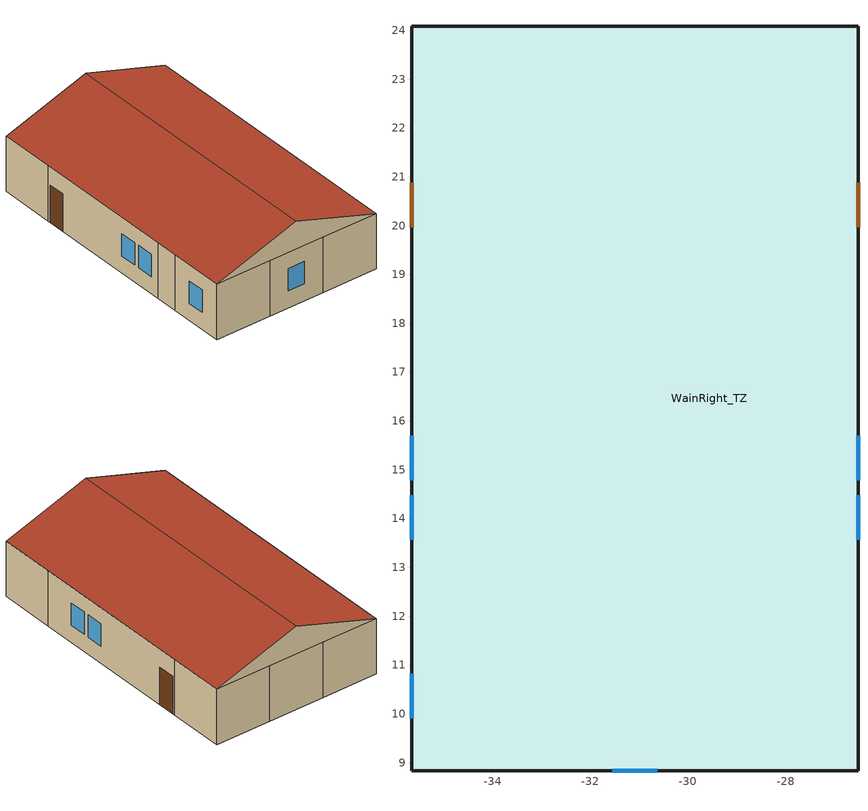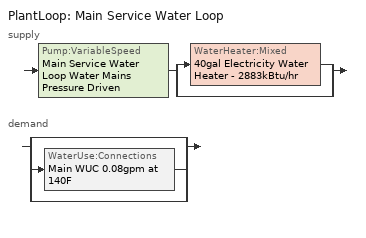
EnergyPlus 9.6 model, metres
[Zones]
WainRight_TZ
 floor outside (WainRight_Baseline_Floor_Construction (R 0.8x Solar 1.0x Therm 1.0x)): -32.61,24.08 -32.61,21.03 -35.66,21.03 -35.66,24.08 z0; -26.52,24.08 -26.52,21.03 -29.57,21.03 -29.57,24.08 z0; -32.61,21.03 -32.61,13.11 -35.66,13.11 -35.66,21.03 z0; -35.66,11.89 -35.66,13.11 -32.61,13.11 -32.61,21.03 -26.52,21.03 -26.52,11.89 z0; -32.61,11.89 -32.61,8.84 -35.66,8.84 -35.66,11.89 z0; -29.57,11.89 -29.57,8.84 -32.61,8.84 -32.61,11.89 z0; -29.57,8.84 -29.57,11.89 -26.52,11.89 -26.52,8.84 z0; -29.57,24.08 -29.57,21.03 -32.61,21.03 -32.61,24.08 z0
 wall outside (WainRight_Baseline_ExtWall_Construction (R 0.8x Solar 1.0x Therm 1.0x)): -29.57,24.08 -32.61,24.08 -35.66,24.08 -35.66,21.03 -35.66,13.11 -35.66,11.89 -35.66,8.84 -32.61,8.84 -29.57,8.84 -26.52,8.84 -26.52,11.89 -26.52,21.03 -26.52,24.08 -29.57,24.08 z0:3; -26.52,24.08,3 -35.66,24.08,3 -31.09,24.08,4.5; -35.66,8.84,3 -26.52,8.84,3 -31.09,8.84,4.5
 window (U 0.36 SHGC 0.67 Window): -35.66,14.48 -35.66,13.56 / -35.66,15.7 -35.66,14.78 / -26.52,13.56 -26.52,14.48 / -26.52,14.78 -26.52,15.7 / -35.66,10.82 -35.66,9.91 / -31.55,8.84 -30.63,8.84 z0.91:2.13
 door (Door_R2.5): -35.66,20.88 -35.66,19.96 / -26.52,19.96 -26.52,20.88 z0:2.03
 roof outside (WainRight_Baseline_Roof_Construction (R 0.8x Solar 1.0x Therm 1.0x)): -31.09,8.84,4.5 -35.66,8.84,3 -35.66,24.08,3 -31.09,24.08,4.5; -31.09,8.84,4.5 -26.52,8.84,3 -26.52,24.08,3 -31.09,24.08,4.5
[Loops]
PlantLoop 'Main Service Water Loop'
 supply: Pump:VariableSpeed 'Main Service Water Loop Water Mains Pressure Driven' > split
  | WaterHeater:Mixed '40gal Electricity Water Heater - 2883kBtu/hr'
  | bypass
 demand: split
  | bypass
  | WaterUse:Connections 'Main WUC 0.08gpm at 140F'
  | bypass
[Building]
Building 1
[SizingPeriod:DesignDay] Day of Month=21; Dry-Bulb Temperature Range Modifier Type=DefaultMultipliers; Barometric Pressure {Pa}=101001; Rain Indicator=No; Snow Indicator=No; Daylight Saving Time Indicator=No; Begin Environment Reset Mode=FullResetAtBeginEnvironment
Name | Month | Day Type | Maximum Dry-Bulb Temperature {C} | Daily Dry-Bulb Temperature Range {deltaC} | Humidity Condition Type | Enthalpy at Maximum Dry-Bulb {J/kg} | Wind Speed {m/s} | Wind Direction {deg} | Solar Model Indicator | ASHRAE Clear Sky Optical Depth for Beam Irradiance (taub) | ASHRAE Clear Sky Optical Depth for Diffuse Irradiance (taud) | Wetbulb or DewPoint at Maximum Dry-Bulb {C} | Sky Clearness
Sizing Period Design Day 1; Wainwright AP Ann Clg 1% Condns Enth=>MDB | 7 | SummerDesignDay | 14.7 | 7.1 | Enthalpy | 33900 | 5.3 | 100 | ASHRAETau | 0.337 | 2.473
Sizing Period Design Day 2; Wainwright AP Ann Htg 99% Condns DB | 3 | WinterDesignDay | -37.4 | 0 | Wetbulb |  | 2.5 | 140 | ASHRAEClearSky |  |  | -37.4 | 0
Sizing Period Design Day 3; Wainwright AP Ann Hum_n 99% Condns DP=>MCDB | 3 | WinterDesignDay | -33.3 | 0 | Dewpoint |  | 2.5 | 140 | ASHRAEClearSky |  |  | -36.8 | 0
[Material] Thermal Absorptance=0.9; Solar Absorptance=0.7
Name | Roughness | Thickness {m} | Conductivity {W/m-K} | Density {kg/m3} | Specific Heat {J/kg-K} | Visible Absorptance
100mm Normalweight concrete floor | MediumSmooth | 0.1016 | 2.31 | 2322 | 832 | 0.7
Baseline_ExtRoof_R42_0 (R 0.8x Solar 1.0x Therm 1.0x) | MediumSmooth | 0.211331 | 0.029 | 29 | 1210 | 0.7
Baseline_ExtRoof_R42_1 (R 0.8x Solar 1.0x Therm 1.0x) | Smooth | 0.0132082 | 0.12 | 540 | 1210 | 0.7
Baseline_ExtWall_R21_EPS_2 (R 0.8x Solar 1.0x Therm 1.0x) | MediumSmooth | 0.0983407 | 0.029 | 29 | 1210 | 0.7
Baseline_ExtWall_R21_Metal_0 (R 0.8x Solar 1.0x Therm 1.0x) | Smooth | 0.000619469 | 45.28 | 7824 | 500 | 0.7
Baseline_ExtWall_R21_OSB_1 (R 0.8x Solar 1.0x Therm 1.0x); Baseline_ExtWall_R21_OSB_3 (R 0.8x Solar 1.0x Therm 1.0x); Baseline_ExtWall_R21_Plywood_4 (R 0.8x Solar 1.0x Therm 1.0x) | Smooth | 0.0122926 | 0.12 | 540 | 1210 | 0.7
Baseline_Floor_R42_EPS_mm_2 (R 0.8x Solar 1.0x Therm 1.0x) | MediumSmooth | 0.205193 | 0.029 | 29 | 1210 | 0.7
Baseline_Floor_R42_OSB_mm_1 (R 0.8x Solar 1.0x Therm 1.0x); Baseline_Floor_R42_OSB_mm_3 (R 0.8x Solar 1.0x Therm 1.0x); Baseline_Floor_R42_Plywood_mm_0 (R 0.8x Solar 1.0x Therm 1.0x) | Smooth | 0.0128246 | 0.12 | 540 | 1210 | 0.7
F08 Metal surface | Smooth | 0.0008 | 45.28 | 7824 | 500 | 0.7
G01 13mm gypsum board | Smooth | 0.0127 | 0.16 | 800 | 1090 | 0.5
[Material:NoMass] Thermal Absorptance=0.9; Solar Absorptance=0.7
Name | Roughness | Thermal Resistance {m2-K/W} | Visible Absorptance
CP02 CARPET PAD | VeryRough | 0.21648 | 0.8
Typical Insulation | Smooth | 0.440917 | 0.7
[WindowMaterial:SimpleGlazingSystem]
U 0.36 SHGC 0.67 SimpleGlass: U-Factor {W/m2-K}=2.04408; Solar Heat Gain Coefficient=0.67; Visible Transmittance=0.41
[Construction]
Door_R2.5: F08 Metal surface, Typical Insulation
Typical Interior Floor: 100mm Normalweight concrete floor, CP02 CARPET PAD
Typical Interior Wall: G01 13mm gypsum board, G01 13mm gypsum board
U 0.36 SHGC 0.67 Window: U 0.36 SHGC 0.67 SimpleGlass
WainRight_Baseline_ExtWall_Construction (R 0.8x Solar 1.0x Therm 1.0x): Baseline_ExtWall_R21_Metal_0 (R 0.8x Solar 1.0x Therm 1.0x), Baseline_ExtWall_R21_OSB_1 (R 0.8x Solar 1.0x Therm 1.0x), Baseline_ExtWall_R21_EPS_2 (R 0.8x Solar 1.0x Therm 1.0x), Baseline_ExtWall_R21_OSB_3 (R 0.8x Solar 1.0x Therm 1.0x), Baseline_ExtWall_R21_Plywood_4 (R 0.8x Solar 1.0x Therm 1.0x)
WainRight_Baseline_Floor_Construction (R 0.8x Solar 1.0x Therm 1.0x): Baseline_Floor_R42_Plywood_mm_0 (R 0.8x Solar 1.0x Therm 1.0x), Baseline_Floor_R42_OSB_mm_1 (R 0.8x Solar 1.0x Therm 1.0x), Baseline_Floor_R42_EPS_mm_2 (R 0.8x Solar 1.0x Therm 1.0x), Baseline_Floor_R42_OSB_mm_3 (R 0.8x Solar 1.0x Therm 1.0x)
WainRight_Baseline_Roof_Construction (R 0.8x Solar 1.0x Therm 1.0x): Baseline_ExtRoof_R42_0 (R 0.8x Solar 1.0x Therm 1.0x), Baseline_ExtRoof_R42_1 (R 0.8x Solar 1.0x Therm 1.0x)
[Zone]
WainRight_TZ: Multiplier=1; Floor Area {m2}=139.355; Part of Total Floor Area=Yes
[InternalMass] Zone or ZoneList=WainRight_TZ
Name | Construction | Surface Area {m2}
Merged Face 1 - Surface 12; Merged Face 42 - Surface 11 | Typical Interior Floor | 9.2903
Merged Face 10 - Face 2; Merged Face 15 - Face 35; Merged Face 16 - Face 8; Merged Face 21 - Face 32; Merged Face 26 - Face 3; Merged Face 29 - Face 54; Merged Face 30 - Face 47; Merged Face 34 - Face 9; Merged Face 40 - Face 58; Merged Face 43 - Face 53; Merged Face 50 - Face 57 | Typical Interior Wall | 9.14166
Merged Face 13 - Surface 9; Merged Face 49 - Surface 8; Merged Face 56 - Surface 1; Merged Face 7 - Surface 10 | Typical Interior Floor | 9.290304
Merged Face 19 - Surface 13 | Typical Interior Floor | 24.1548
Merged Face 20 - Face 33 | Typical Interior Wall | 23.7683
Merged Face 28 - Surface 14 | Typical Interior Floor | 59.4579
[OtherEquipment] Zone or ZoneList or Space or SpaceList=WainRight_TZ; Design Level Calculation Method=EquipmentLevel; Design Level {W}=3000
Name | Fuel Type | Schedule | Fraction Lost
storage_charge_30_kWh | Electricity | ElecStorageHeaterChargeSchedule | 1
storage_discharge_30_kWh | None | ElecStorageHeaterDischargeSchedule
[ZoneControl:Thermostat]
WainRight_TZ Thermostat: Zone or ZoneList=WainRight_TZ; Control Type Schedule=WainRight_TZ Thermostat Schedule; Control 1=Baseline_WainRight_ThermoStat_Schedule; Temperature Difference Between Cutout And Setpoint {deltaC}=0
[ThermostatSetpoint:DualSetpoint]
Baseline_WainRight_ThermoStat_Schedule: Heating Setpoint Temperature Schedule=Schedule Ruleset 4; Cooling Setpoint Temperature Schedule=Schedule Ruleset 5
[ZoneVentilation:DesignFlowRate] Zone or ZoneList=WainRight_TZ; Flow Rate per Zone Floor Area {m3/s-m2}=0; Flow Rate per Person {m3/s-person}=0; Velocity Squared Term Coefficient=0; Maximum Indoor Temperature {C}=100; Delta Temperature {deltaC}=1; Minimum Outdoor Temperature {C}=-100; Maximum Outdoor Temperature {C}=100; Maximum Wind Speed {m/s}=40
Name | Schedule | Design Flow Rate Calculation Method | Design Flow Rate {m3/s} | Air Changes per Hour {1/hr} | Ventilation Type | Fan Pressure Rise {Pa} | Fan Total Efficiency | Constant Term Coefficient | Temperature Term Coefficient | Velocity Term Coefficient | Minimum Indoor Temperature {C}
Zone_MechVent_240.0cfm | Schedule Ruleset 3 | Flow/Zone | 0.113267 | 0 | Balanced | 100 | 0.6 | 1 | 0 | 0 | 18
Zone_NaturalVent_1000.0cfm | summer_ventilation_schedule | AirChanges/Hour | 0 | 3 | Natural | 0 | 1 | 0.606 | 0.03636 | 0.1177 | 21
[ZoneHVAC:UnitHeater]
Toyo_Stove_Laser72_60000.0Btu/hr: Availability Schedule=Always On Discrete; Supply Air Fan=Toyo_Stove_Laser72_60000.0Btu_Fan; Maximum Supply Air Flow Rate {m3/s}=0.76664; Heating Coil=Toyo_Stove_Laser72_60000.0Btu_HeatingCoil; Supply Air Fan Operation During No Heating=No; Maximum Hot Water or Steam Flow Rate {m3/s}=Autosize; Minimum Hot Water or Steam Flow Rate {m3/s}=0; Heating Convergence Tolerance=0.001; Design Specification ZoneHVAC Sizing Object=Toyo_Stove_Laser72_60000.0Btu/hr_DesignSpecification
[Fan:ConstantVolume]
Toyo_Stove_Laser72_60000.0Btu_Fan: Availability Schedule=Always On Discrete; Fan Total Efficiency=0.7; Pressure Rise {Pa}=50; Maximum Flow Rate {m3/s}=0.76664; Motor Efficiency=0.9; Motor In Airstream Fraction=1
[Coil:Heating:Fuel]
Toyo_Stove_Laser72_60000.0Btu_HeatingCoil: Availability Schedule=Always On Discrete; Fuel Type=FuelOilNo1; Burner Efficiency=0.9; Nominal Capacity {W}=17584.3; Parasitic Electric Load {W}=0; Parasitic Fuel Load {W}=0
[Zone equipment]
WainRight_TZ: Toyo_Stove_Laser72_60000.0Btu/hr
[Sizing:Zone]
WainRight_TZ: Zone Cooling Design Supply Air Temperature Input Method=SupplyAirTemperature; Zone Cooling Design Supply Air Temperature {C}=14; Zone Cooling Design Supply Air Temperature Difference {deltaC}=11.11; Zone Heating Design Supply Air Temperature Input Method=SupplyAirTemperature; Zone Heating Design Supply Air Temperature {C}=40; Zone Heating Design Supply Air Temperature Difference {deltaC}=11.11; Zone Cooling Design Supply Air Humidity Ratio {kgWater/kgDryAir}=0.0085; Zone Heating Design Supply Air Humidity Ratio {kgWater/kgDryAir}=0.008; Design Specification Outdoor Air Object=Design_MechVent_240.0cfm; Cooling Design Air Flow Method=DesignDay; Cooling Design Air Flow Rate {m3/s}=0; Cooling Minimum Air Flow per Zone Floor Area {m3/s-m2}=0.000762; Cooling Minimum Air Flow {m3/s}=0; Cooling Minimum Air Flow Fraction=0; Heating Design Air Flow Method=DesignDay; Heating Design Air Flow Rate {m3/s}=0; Heating Maximum Air Flow per Zone Floor Area {m3/s-m2}=0.002032; Heating Maximum Air Flow {m3/s}=0.141576; Heating Maximum Air Flow Fraction=0.3; Account for Dedicated Outdoor Air System=No
[DesignSpecification:OutdoorAir]
Design_MechVent_240.0cfm: Outdoor Air Method=Sum; Outdoor Air Flow per Person {m3/s-person}=0; Outdoor Air Flow per Zone Floor Area {m3/s-m2}=0; Outdoor Air Flow per Zone {m3/s}=0.113267; Outdoor Air Flow Air Changes per Hour {1/hr}=0
[PlantLoop]
Main Service Water Loop: Fluid Type=Water; Plant Equipment Operation Scheme=Main Service Water Loop Operation Schemes; Maximum Loop Temperature {C}=60; Minimum Loop Temperature {C}=10; Maximum Loop Flow Rate {m3/s}=Autosize; Minimum Loop Flow Rate {m3/s}=0; Plant Loop Volume {m3}=Autocalculate; Load Distribution Scheme=Optimal; Plant Loop Demand Calculation Scheme=SingleSetpoint
[Sizing:Plant]
Main Service Water Loop: Loop Type=Heating; Design Loop Exit Temperature {C}=60; Loop Design Temperature Difference {deltaC}=5; Sizing Option=NonCoincident; Zone Timesteps in Averaging Window=1; Coincident Sizing Factor Mode=None
[Pump:VariableSpeed]
Main Service Water Loop Water Mains Pressure Driven: Design Maximum Flow Rate {m3/s}=Autosize; Design Pump Head {Pa}=0.001; Design Power Consumption {W}=Autosize; Motor Efficiency=1; Fraction of Motor Inefficiencies to Fluid Stream=0; Coefficient 1 of the Part Load Performance Curve=0; Coefficient 2 of the Part Load Performance Curve=1; Coefficient 3 of the Part Load Performance Curve=0; Coefficient 4 of the Part Load Performance Curve=0; Design Minimum Flow Rate {m3/s}=0; Pump Control Type=Continuous; Skin Loss Radiative Fraction=0.5; Design Power Sizing Method=PowerPerFlowPerPressure; Design Electric Power per Unit Flow Rate {W/(m3/s)}=348701.1; Design Shaft Power per Unit Flow Rate per Unit Head {W/((m3/s)-Pa)}=1.28205; Design Minimum Flow Rate Fraction=0
[WaterHeater:Mixed]
40gal Electricity Water Heater - 2883kBtu/hr: Tank Volume {m3}=0.151416; Setpoint Temperature Schedule=Service Water Loop Temp - 140F; Deadband Temperature Difference {deltaC}=2; Maximum Temperature Limit {C}=60; Heater Control Type=Cycle; Heater Maximum Capacity {W}=844924; Heater Ignition Minimum Flow Rate {m3/s}=0; Heater Ignition Delay {s}=0; Heater Fuel Type=Electricity; Heater Thermal Efficiency=1; Off Cycle Parasitic Fuel Consumption Rate {W}=19.9992; Off Cycle Parasitic Fuel Type=Electricity; Off Cycle Parasitic Heat Fraction to Tank=0.8; On Cycle Parasitic Fuel Consumption Rate {W}=19.9992; On Cycle Parasitic Fuel Type=Electricity; On Cycle Parasitic Heat Fraction to Tank=0; Ambient Temperature Indicator=Zone; Ambient Temperature Zone=WainRight_TZ; Off Cycle Loss Coefficient to Ambient Temperature {W/K}=1.053; Off Cycle Loss Fraction to Zone=1; On Cycle Loss Coefficient to Ambient Temperature {W/K}=1.053; On Cycle Loss Fraction to Zone=1; Use Side Effectiveness=1; Source Side Effectiveness=1; Use Side Design Flow Rate {m3/s}=Autosize; Source Side Design Flow Rate {m3/s}=Autosize; Indirect Water Heating Recovery Time {hr}=1.5; Source Side Flow Control Mode=IndirectHeatPrimarySetpoint
[WaterHeater:Sizing]
40gal Electricity Water Heater - 2883kBtu/hr: Design Mode=PeakDraw; Time Storage Can Meet Peak Draw {hr}=0.538503; Time for Tank Recovery {hr}=0; Nominal Tank Volume for Autosizing Plant Connections {m3}=1
[SetpointManager:Scheduled]
Service hot water setpoint manager: Control Variable=Temperature; Schedule=Service Water Loop Temp - 140F
[WaterUse:Connections]
Main WUC 0.08gpm at 140F: Drain Water Heat Exchanger Type=None; Drain Water Heat Exchanger Destination=Plant; Water Use Equipment Name 1=Main Service Water Use 0.08gpm at 140F
[WaterUse:Equipment]
Main Service Water Use 0.08gpm at 140F: Peak Flow Rate {m3/s}=4.73176e-06; Flow Rate Fraction Schedule=OfficeSmall BLDG_SWH_SCH; Target Temperature Schedule=Mixed Water At Faucet Temp - 140F; Sensible Fraction Schedule=Fraction Sensible - 0.2; Latent Fraction Schedule=Fraction Latent - 0.05
[PlantEquipmentOperationSchemes]
Main Service Water Loop Operation Schemes: Control Scheme Object Type 1=PlantEquipmentOperation:HeatingLoad; Control Scheme Name 1=Main Service Water Loop Heating Operation Scheme; Control Scheme Schedule Name 1=Always On Discrete
[PlantEquipmentOperation:HeatingLoad]
Main Service Water Loop Heating Operation Scheme: Load Range Lower Limit 1 {W}=0; Load Range Upper Limit 1 {W}=1000000000; Range Equipment List Name 1=Main Service Water Loop Heating Equipment List
[PlantEquipmentList]
Main Service Water Loop Heating Equipment List: WaterHeater:Mixed, 40gal Electricity Water Heater - 2883kBtu/hr
[Exterior:FuelEquipment]
HeatTape_ExteriorLoad: Fuel Use Type=Electricity; Schedule=HeatTape_ScheduleRuleSet; Design Level {W}=493.681
[EnergyManagementSystem:GlobalVariable]
added_storage_capacity
current_storage_capacity
removed_storage_capacity
[EnergyManagementSystem:InternalVariable]
ElecStorage_Sizing: Internal Data Index Key=storage_discharge_30_kWh; Internal Data Type=Other Equipment Design Level
[EnergyManagementSystem:Sensor]
Name | Output:Variable or Output:Meter Index Key | Output:Variable or Output:Meter
DischargeCapacitySensor | storage_charge_30_kWh | Other Equipment Lost Heat Energy
DischargeCapacitySensor_1 | storage_discharge_30_kWh | Other Equipment Total Heating Energy
ElecStorageHeaterModeScheduleSensor | ElecStorageHeaterModeSchedule | Schedule Value
TZ_HeadLoad_Sensor | WainRight_TZ | Zone Predicted Sensible Load to Heating Setpoint Heat Transfer Rate
[EnergyManagementSystem:Actuator] Actuated Component Type=Schedule:Constant; Actuated Component Control Type=Schedule Value
Name | Actuated Component Unique
elec_storage_charge_schedule_value | ElecStorageHeaterChargeSchedule
elec_storage_discharge_schedule_value | ElecStorageHeaterDischargeSchedule
[EnergyManagementSystem:Program]
ElecStorageHeater_Program: SET TimeStepPerDay = @ROUND (24.0/ZoneTimeStep) 0; SET ElecStorageSize = 30 * 3.6 * 1000000; SET energy_conversion_rate = (3600*ZoneTimeStep); SET storage_charge_rate = (3000); SET storage_discharge_rate = ElecStorage_Sizing; SET elec_storage_charge_schedule_value = NULL; SET elec_storage_discharge_schedule_value = NULL; IF (CurrentEnvironment == 7) && (WarmupFlag == 0); SET TimeStepOfDay = @ROUND (CurrentTime/ZoneTimeStep) 0; SET TrendCount = ((DayOfYear-1)* TimeStepPerDay) + TimeStepOfDay; SET added_storage_capacity = @TRENDSUM ElecStorageHeaterChargedEnergyTrend TrendCount; SET removed_storage_capacity = @TRENDSUM ElecStorageHeaterDisChargedEnergyTrend TrendCount; SET current_storage_capacity = added_storage_capacity - removed_storage_capacity; IF ElecStorageHeaterModeScheduleSensor == -1.0; IF (current_storage_capacity < ElecStorageSize); SET remain_chargable_cap = ElecStorageSize - current_storage_capacity; SET charge_schedule_value = remain_chargable_cap/(storage_charge_rate*energy_conversion_rate); IF charge_schedule_value > 1.0; SET charge_schedule_value = 1.0; ENDIF; SET elec_storage_charge_schedule_value = charge_schedule_value; ENDIF; ELSEIF ElecStorageHeaterModeScheduleSensor == 1.0; IF (TZ_HeadLoad_Sensor > 0.0) && (current_storage_capacity > 0.0); SET required_storage_discharge =   ( @Abs TZ_HeadLoad_Sensor) / storage_discharge_rate; SET available_storage_discharge =   current_storage_capacity/(storage_discharge_rate*energy_conversion_rate); SET applied_storage_discharge = @MIN required_storage_discharge available_storage_discharge; SET discharge_schedule_value =  @MIN applied_storage_discharge 1.0; SET elec_storage_discharge_schedule_value = discharge_schedule_value; ENDIF; ENDIF; ENDIF
[EnergyManagementSystem:ProgramCallingManager]
ElectricStorage_Discharge_CallProgram: AfterPredictorBeforeHVACManagers; ElecStorageHeater_Program
[EnergyManagementSystem:OutputVariable] Type of Data in Variable=Averaged; Update Frequency=ZoneTimestep; Units=J
Name | EMS Variable
added_storage_capacity_ZoneTimeStep | added_storage_capacity
current_storage_capacity_ZoneTimeStep | current_storage_capacity
removed_storage_capacity_ZoneTimeStep | removed_storage_capacity
[EnergyManagementSystem:TrendVariable] Number of Timesteps to be Logged=52560
Name | EMS Variable
ElecStorageHeaterChargedEnergyTrend | DischargeCapacitySensor
ElecStorageHeaterDisChargedEnergyTrend | DischargeCapacitySensor_1
[DesignSpecification:ZoneHVAC:Sizing]
Toyo_Stove_Laser72_60000.0Btu/hr_DesignSpecification: Cooling Supply Air Flow Rate Method=None; Cooling Supply Air Flow Rate {m3/s}=Autosize; No Load Supply Air Flow Rate Method=None; No Load Supply Air Flow Rate {m3/s}=0; Heating Supply Air Flow Rate Method=FractionOfAutosizedHeatingAirflow; Heating Fraction of Heating Supply Air Flow Rate=0.3; Cooling Design Capacity Method=None; Heating Design Capacity Method=FractionOfAutosizedHeatingCapacity; Fraction of Autosized Heating Design Capacity=0.3
[Schedule:Constant]
Name | Hourly Value
ElecStorageHeaterChargeSchedule; ElecStorageHeaterDischargeSchedule | 0
Always On Discrete | 1
[Schedule:Compact]
WainRight_TZ Thermostat Schedule: Through: 12/31, For: AllDays, Until: 24:00, 4
[Schedule:Day:Interval]
Schedule Day 23: No, 24:00, 21.1111
Schedule Day 24: No, 24:00, 23.8889
Fraction Latent - 0.05 Default: No, 24:00, 0.05
Fraction Sensible - 0.2 Default: No, 24:00, 0.2
HeatTape_ScheduleDay_TurnOff 1; OfficeSmall BLDG_SWH_SCH Default; Schedule Day 11; Schedule Day 22; Schedule Day 25; summer_ventilation_schedule_DaySchedule: No, 24:00, 0
Mixed Water At Faucet Temp - 140F Default; Service Water Loop Temp - 140F Default: No, 24:00, 60
OfficeSmall BLDG_SWH_SCH Summer Design Day; OfficeSmall BLDG_SWH_SCH Winter Design Day; OfficeSmall BLDG_SWH_SCH WntrDsn|SmrDsn|Wkdy Day: No, 07:00, 0, 08:00, 0.27, 09:00, 0.55, 11:00, 0.64, 12:00, 0.82, 13:00, 1, 14:00, 0.91, 16:00, 0.55, 17:00, 0.73, 19:00, 0.37, 20:00, 0.18, 21:00, 0.27, 22:00, 0.09, 24:00, 0
Schedule Day 20: No, 24:00, 1
Schedule Day 27: No, 04:00, -1, 09:00, 0, 16:00, 1, 18:00, 0, 24:00, -1
Schedule Day 6: No, 10:00, 0, 18:00, 0.256, 24:00, 0
Schedule Day 7: No, 06:00, 0, 21:00, 1, 24:00, 0
Schedule Day 9; summer_ventilation_schedule_DaySchedule 1: No, 10:00, 0, 18:00, 1, 24:00, 0
[Schedule:Week:Daily]
Schedule Ruleset 4 Week Rule - Jan1-Dec31: Schedule Day 23, Schedule Day 23, Schedule Day 23, Schedule Day 23, Schedule Day 23, Schedule Day 23, Schedule Day 23, Schedule Day 23, Schedule Day 23, Schedule Day 23, Schedule Day 23, Schedule Day 23
Schedule Ruleset 5 Week Rule - Jan1-Dec31: Schedule Day 24, Schedule Day 24, Schedule Day 24, Schedule Day 24, Schedule Day 24, Schedule Day 24, Schedule Day 24, Schedule Day 24, Schedule Day 24, Schedule Day 24, Schedule Day 24, Schedule Day 24
ElecStorageHeaterModeSchedule Week Rule - Jan1-Dec31: Schedule Day 27, Schedule Day 27, Schedule Day 27, Schedule Day 27, Schedule Day 27, Schedule Day 27, Schedule Day 27, Schedule Day 25, Schedule Day 25, Schedule Day 25, Schedule Day 25, Schedule Day 25
Fraction Latent - 0.05 Week Rule - Jan1-Dec31: Fraction Latent - 0.05 Default, Fraction Latent - 0.05 Default, Fraction Latent - 0.05 Default, Fraction Latent - 0.05 Default, Fraction Latent - 0.05 Default, Fraction Latent - 0.05 Default, Fraction Latent - 0.05 Default, Fraction Latent - 0.05 Default, Fraction Latent - 0.05 Default, Fraction Latent - 0.05 Default, Fraction Latent - 0.05 Default, Fraction Latent - 0.05 Default
Fraction Sensible - 0.2 Week Rule - Jan1-Dec31: Fraction Sensible - 0.2 Default, Fraction Sensible - 0.2 Default, Fraction Sensible - 0.2 Default, Fraction Sensible - 0.2 Default, Fraction Sensible - 0.2 Default, Fraction Sensible - 0.2 Default, Fraction Sensible - 0.2 Default, Fraction Sensible - 0.2 Default, Fraction Sensible - 0.2 Default, Fraction Sensible - 0.2 Default, Fraction Sensible - 0.2 Default, Fraction Sensible - 0.2 Default
HeatTape_ScheduleRuleSet Week Rule - Jan1-Apr8; HeatTape_ScheduleRuleSet Week Rule - Sep17-Dec31: Schedule Day 20, Schedule Day 20, Schedule Day 20, Schedule Day 20, Schedule Day 20, Schedule Day 20, Schedule Day 20, Schedule Day 20, Schedule Day 20, Schedule Day 20, Schedule Day 20, Schedule Day 20
HeatTape_ScheduleRuleSet Week Rule - Apr9-Apr15: Schedule Day 20, Schedule Day 20, Schedule Day 20, Schedule Day 20, Schedule Day 20, Schedule Day 20, HeatTape_ScheduleDay_TurnOff 1, Schedule Day 20, Schedule Day 20, Schedule Day 20, Schedule Day 20, Schedule Day 20
HeatTape_ScheduleRuleSet Week Rule - Apr16-Sep9: HeatTape_ScheduleDay_TurnOff 1, HeatTape_ScheduleDay_TurnOff 1, HeatTape_ScheduleDay_TurnOff 1, HeatTape_ScheduleDay_TurnOff 1, HeatTape_ScheduleDay_TurnOff 1, HeatTape_ScheduleDay_TurnOff 1, HeatTape_ScheduleDay_TurnOff 1, Schedule Day 20, Schedule Day 20, Schedule Day 20, Schedule Day 20, Schedule Day 20
HeatTape_ScheduleRuleSet Week Rule - Sep10-Sep16: HeatTape_ScheduleDay_TurnOff 1, HeatTape_ScheduleDay_TurnOff 1, HeatTape_ScheduleDay_TurnOff 1, HeatTape_ScheduleDay_TurnOff 1, HeatTape_ScheduleDay_TurnOff 1, HeatTape_ScheduleDay_TurnOff 1, Schedule Day 20, Schedule Day 20, Schedule Day 20, Schedule Day 20, Schedule Day 20, Schedule Day 20
Mixed Water At Faucet Temp - 140F Week Rule - Jan1-Dec31: Mixed Water At Faucet Temp - 140F Default, Mixed Water At Faucet Temp - 140F Default, Mixed Water At Faucet Temp - 140F Default, Mixed Water At Faucet Temp - 140F Default, Mixed Water At Faucet Temp - 140F Default, Mixed Water At Faucet Temp - 140F Default, Mixed Water At Faucet Temp - 140F Default, Mixed Water At Faucet Temp - 140F Default, Mixed Water At Faucet Temp - 140F Default, Mixed Water At Faucet Temp - 140F Default, Mixed Water At Faucet Temp - 140F Default, Mixed Water At Faucet Temp - 140F Default
OfficeSmall BLDG_SWH_SCH Week Rule - Jan1-Dec31: OfficeSmall BLDG_SWH_SCH Default, OfficeSmall BLDG_SWH_SCH WntrDsn|SmrDsn|Wkdy Day, OfficeSmall BLDG_SWH_SCH WntrDsn|SmrDsn|Wkdy Day, OfficeSmall BLDG_SWH_SCH WntrDsn|SmrDsn|Wkdy Day, OfficeSmall BLDG_SWH_SCH WntrDsn|SmrDsn|Wkdy Day, OfficeSmall BLDG_SWH_SCH WntrDsn|SmrDsn|Wkdy Day, Schedule Day 6, OfficeSmall BLDG_SWH_SCH Default, OfficeSmall BLDG_SWH_SCH Summer Design Day, OfficeSmall BLDG_SWH_SCH Winter Design Day, OfficeSmall BLDG_SWH_SCH Default, OfficeSmall BLDG_SWH_SCH Default
Schedule Ruleset 3 Week Rule - Jan1-Dec31: Schedule Day 11, Schedule Day 7, Schedule Day 7, Schedule Day 7, Schedule Day 7, Schedule Day 7, Schedule Day 9, Schedule Day 7, Schedule Day 7, Schedule Day 7, Schedule Day 7, Schedule Day 7
Service Water Loop Temp - 140F Week Rule - Jan1-Dec31: Service Water Loop Temp - 140F Default, Service Water Loop Temp - 140F Default, Service Water Loop Temp - 140F Default, Service Water Loop Temp - 140F Default, Service Water Loop Temp - 140F Default, Service Water Loop Temp - 140F Default, Service Water Loop Temp - 140F Default, Service Water Loop Temp - 140F Default, Service Water Loop Temp - 140F Default, Service Water Loop Temp - 140F Default, Service Water Loop Temp - 140F Default, Service Water Loop Temp - 140F Default
summer_ventilation_schedule Week Rule - Jan1-May27; summer_ventilation_schedule Week Rule - Sep3-Dec31: Schedule Day 22, Schedule Day 22, Schedule Day 22, Schedule Day 22, Schedule Day 22, Schedule Day 22, Schedule Day 22, Schedule Day 22, Schedule Day 22, Schedule Day 22, Schedule Day 22, Schedule Day 22
summer_ventilation_schedule Week Rule - May28-Jun3: Schedule Day 22, Schedule Day 22, Schedule Day 22, Schedule Day 22, Schedule Day 22, Schedule Day 22, summer_ventilation_schedule_DaySchedule 1, Schedule Day 22, Schedule Day 22, Schedule Day 22, Schedule Day 22, Schedule Day 22
summer_ventilation_schedule Week Rule - Jun4-Aug26: summer_ventilation_schedule_DaySchedule, Schedule Day 22, Schedule Day 22, Schedule Day 22, Schedule Day 22, Schedule Day 22, summer_ventilation_schedule_DaySchedule 1, Schedule Day 22, Schedule Day 22, Schedule Day 22, Schedule Day 22, Schedule Day 22
summer_ventilation_schedule Week Rule - Aug27-Sep2: summer_ventilation_schedule_DaySchedule, Schedule Day 22, Schedule Day 22, Schedule Day 22, Schedule Day 22, Schedule Day 22, Schedule Day 22, Schedule Day 22, Schedule Day 22, Schedule Day 22, Schedule Day 22, Schedule Day 22
[Schedule:Year]
Schedule Ruleset 4: Schedule Ruleset 4 Week Rule - Jan1-Dec31, 1, 1, 12, 31
Schedule Ruleset 5: Schedule Ruleset 5 Week Rule - Jan1-Dec31, 1, 1, 12, 31
ElecStorageHeaterModeSchedule: ElecStorageHeaterModeSchedule Week Rule - Jan1-Dec31, 1, 1, 12, 31
Fraction Latent - 0.05: Fraction Latent - 0.05 Week Rule - Jan1-Dec31, 1, 1, 12, 31
Fraction Sensible - 0.2: Fraction Sensible - 0.2 Week Rule - Jan1-Dec31, 1, 1, 12, 31
HeatTape_ScheduleRuleSet: HeatTape_ScheduleRuleSet Week Rule - Jan1-Apr8, 1, 1, 4, 8, HeatTape_ScheduleRuleSet Week Rule - Apr9-Apr15, 4, 9, 4, 15, HeatTape_ScheduleRuleSet Week Rule - Apr16-Sep9, 4, 16, 9, 9, HeatTape_ScheduleRuleSet Week Rule - Sep10-Sep16, 9, 10, 9, 16, HeatTape_ScheduleRuleSet Week Rule - Sep17-Dec31, 9, 17, 12, 31
Mixed Water At Faucet Temp - 140F: Mixed Water At Faucet Temp - 140F Week Rule - Jan1-Dec31, 1, 1, 12, 31
OfficeSmall BLDG_SWH_SCH: OfficeSmall BLDG_SWH_SCH Week Rule - Jan1-Dec31, 1, 1, 12, 31
Schedule Ruleset 3: Schedule Ruleset 3 Week Rule - Jan1-Dec31, 1, 1, 12, 31
Service Water Loop Temp - 140F: Service Water Loop Temp - 140F Week Rule - Jan1-Dec31, 1, 1, 12, 31
summer_ventilation_schedule: summer_ventilation_schedule Week Rule - Jan1-May27, 1, 1, 5, 27, summer_ventilation_schedule Week Rule - May28-Jun3, 5, 28, 6, 3, summer_ventilation_schedule Week Rule - Jun4-Aug26, 6, 4, 8, 26, summer_ventilation_schedule Week Rule - Aug27-Sep2, 8, 27, 9, 2, summer_ventilation_schedule Week Rule - Sep3-Dec31, 9, 3, 12, 31
